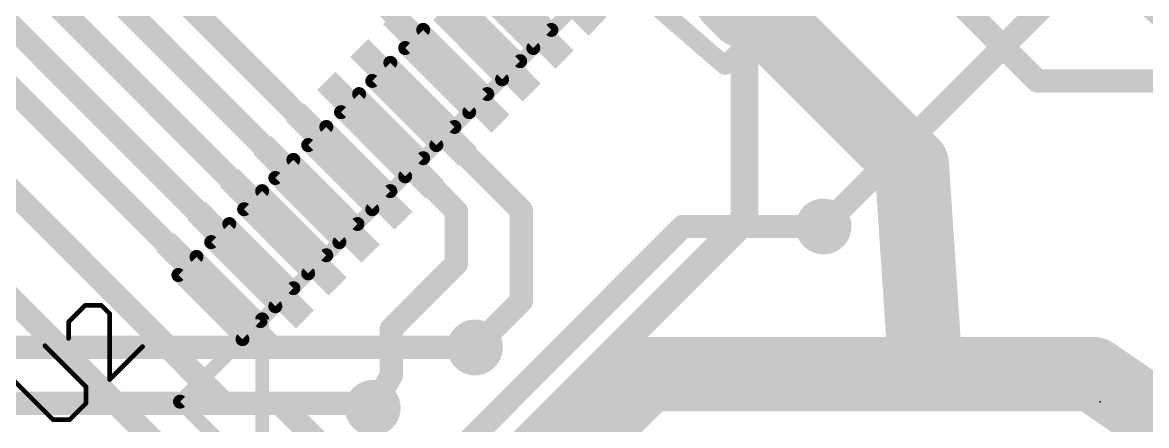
# Model space of a CAD drawing. Extents: x -1.6 to 81.6, y -2 to 51.3.
# Drawn here: x 34.17 to 46.46, y 25.2 to 29.59 of the extents above; entities that cross this region are included whole.
import ezdxf

# ---------------------------------------------------------------- set-up
doc = ezdxf.new("R2010")
doc.units = 0
for name, color, linetype in [('1', 22, 'CONTINUOUS'), ('16', 175, 'CONTINUOUS'), ('18', 82, 'CONTINUOUS'), ('23', 7, 'CONTINUOUS'), ('25', 253, 'CONTINUOUS')]:
    doc.layers.add(name, color=color, linetype=linetype)

# ---------------------------------------------------------------- blocks, each defined once
blk = doc.blocks.new('RECT')
blk.add_solid([(-0.5, -0.5), (0.5, -0.5), (-0.5, 0.5), (0.5, 0.5)])
blk = doc.blocks.new('ROUNDV')
at = {"const_width": 0.5}
blk.add_lwpolyline([(0, -0.25, 1), (0, 0.25, 1), (0, -0.25)], format="xyb", dxfattribs=at)

msp = doc.modelspace()

# ---------------------------------------------------------------- linework, layer by layer
at = {"layer": '1'}
for points, const_width in [([(37.0236, 27.3049), (27.2578, 37.0708)], 0.254), ([(37.742, 28.0234), (29.8704, 35.895)], 0.254), ([(37.3828, 27.6641), (29.3624, 35.6846)], 0.254), ([(36.6644, 26.9457), (29.3201, 34.29)], 0.254), ([(36.3232, 26.6045), (29.4826, 33.445)], 0.254), ([(36.3728, 25.4376), (29.2608, 32.5496)], 0.254), ([(45.1104, 31.0896), (53.34, 23.4696)], 0.3048), ([(44.0436, 30.1752), (45.2628, 28.956)], 0.254), ([(39.143, 29.4243), (38.456, 30.1112)], 0.2032), ([(42.0624, 29.2608), (42.672, 29.8704)], 0.3048), ([(38.8017, 29.083), (38.1291, 29.7556)], 0.2032), ([(43.8912, 28.0416), (42.3672, 29.5656)], 0.8128), ([(42.0624, 27.432), (42.0624, 29.2608)], 0.3048), ([(45.2628, 28.956), (47.4061, 28.956)], 0.254), ([(38.4425, 28.7238), (39.624, 27.5423)], 0.254), ([(38.0833, 28.3646), (38.9128, 27.5351)], 0.254), ([(44.0436, 25.7556), (43.8912, 28.0416)], 0.8128), ([(38.9128, 27.5351), (38.9128, 26.9616)], 0.254), ([(39.624, 27.5423), (39.624, 26.5552)], 0.254), ([(39.624, 24.9936), (42.0624, 27.432)], 0.3048), ([(39.9288, 25.908), (41.3888, 27.368)], 0.254), ([(41.3888, 27.368), (41.656, 27.368)], 0.254), ([(41.656, 27.368), (42.926, 27.368)], 0.254), ([(36.3232, 24.3055), (33.6539, 26.9748)], 0.254), ([(38.9128, 26.9616), (38.2016, 26.2504)], 0.254), ([(39.624, 26.5552), (39.116, 26.0472)], 0.254), ([(38.2016, 26.2504), (38.2016, 25.7424)], 0.254), ([(39.7764, 24.5364), (40.9956, 25.7556)], 0.8128), ([(40.9956, 25.7556), (44.0436, 25.7556)], 0.8128), ([(44.0436, 25.7556), (45.8724, 25.7556)], 0.8128), ([(45.8724, 25.7556), (50.7492, 22.4028)], 0.8128), ([(38.7472, 24.7264), (39.9288, 25.908)], 0.254), ([(38.2016, 25.7424), (37.9984, 25.3868)], 0.254), ([(36.9824, 25.4376), (36.3728, 25.4376)], 0.254), ([(37.3888, 25.0312), (36.9824, 25.4376)], 0.254)]:
    msp.add_lwpolyline(points, dxfattribs=dict(at, const_width=const_width))
for points, const_width in [([(42.5109, 29.7093, 1), (42.2235, 29.4219)], 0.4064), ([(39.107, 29.3884, 1), (39.1789, 29.4602)], 0.1016), ([(42.1386, 29.2608, 1), (41.9862, 29.2608)], 0.1524), ([(42.0085, 29.3147, 1), (42.1163, 29.2069)], 0.1524), ([(38.7658, 29.0471, 1), (38.8376, 29.1189)], 0.1016), ([(45.2628, 29.0195, 1), (45.2628, 28.8925)], 0.127), ([(45.2179, 28.9111, 1), (45.3077, 29.0009)], 0.127), ([(38.4874, 28.7687, 1), (38.3976, 28.6789)], 0.127), ([(38.1282, 28.4095, 1), (38.0384, 28.3197)], 0.127), ([(44.0939, 28.0551, 1), (43.6885, 28.0281)], 0.4064), ([(43.7475, 27.8979, 1), (44.0349, 28.1853)], 0.4064), ([(37.6971, 27.9785, 1), (37.7869, 28.0683)], 0.127), ([(37.3379, 27.6192, 1), (37.4277, 27.709)], 0.127), ([(38.9763, 27.5351, 1), (38.8493, 27.5351)], 0.127), ([(39.6875, 27.5423, 1), (39.5605, 27.5423)], 0.127), ([(39.5791, 27.4974, 1), (39.6689, 27.5872)], 0.127), ([(38.8679, 27.4902, 1), (38.9577, 27.58)], 0.127), ([(42.1163, 27.3781, 1), (42.0085, 27.4859)], 0.1524), ([(36.9787, 27.26, 1), (37.0685, 27.3498)], 0.127), ([(41.3888, 27.4315, 1), (41.3888, 27.3045)], 0.127), ([(41.4337, 27.3231, 1), (41.3439, 27.4129)], 0.127), ([(41.656, 27.4315, 1), (41.656, 27.3045)], 0.127), ([(41.656, 27.3045, 1), (41.656, 27.4315)], 0.127), ([(41.9862, 27.432, 1), (42.1386, 27.432)], 0.1524), ([(42.926, 27.3045, 1), (42.926, 27.4315)], 0.127), ([(36.6195, 26.9008, 1), (36.7093, 26.9906)], 0.127), ([(38.9577, 26.9167, 1), (38.8679, 27.0065)], 0.127), ([(38.8493, 26.9616, 1), (38.9763, 26.9616)], 0.127), ([(36.2783, 26.5596, 1), (36.3681, 26.6494)], 0.127), ([(39.6689, 26.5103, 1), (39.5791, 26.6001)], 0.127), ([(39.5605, 26.5552, 1), (39.6875, 26.5552)], 0.127), ([(38.2651, 26.2504, 1), (38.1381, 26.2504)], 0.127), ([(38.1567, 26.2953, 1), (38.2465, 26.2055)], 0.127), ([(39.0711, 26.0921, 1), (39.1609, 26.0023)], 0.127), ([(40.9956, 25.9588, 1), (40.9956, 25.5524)], 0.4064), ([(41.1393, 25.6119, 1), (40.8519, 25.8993)], 0.4064), ([(44.0436, 25.9588, 1), (44.0436, 25.5524)], 0.4064), ([(44.0436, 25.5524, 1), (44.0436, 25.9588)], 0.4064), ([(45.9875, 25.923, 1), (45.7573, 25.5882)], 0.4064), ([(45.8724, 25.5524, 1), (45.8724, 25.9588)], 0.4064), ([(39.8839, 25.9529, 1), (39.9737, 25.8631)], 0.127), ([(39.9737, 25.8631, 1), (39.8839, 25.9529)], 0.127), ([(43.8409, 25.7421, 1), (44.2463, 25.7691)], 0.4064), ([(38.1381, 25.7424, 1), (38.2651, 25.7424)], 0.127), ([(38.2567, 25.7109, 1), (38.1465, 25.7739)], 0.127), ([(36.3728, 25.5011, 1), (36.3728, 25.3741)], 0.127), ([(37.0273, 25.4825, 1), (36.9375, 25.3927)], 0.127), ([(36.9824, 25.3741, 1), (36.9824, 25.5011)], 0.127), ([(36.3279, 25.3927, 1), (36.4177, 25.4825)], 0.127), ([(37.9433, 25.4183, 1), (38.0535, 25.3553)], 0.127)]:
    msp.add_lwpolyline(points, format="xyb", dxfattribs=dict(at, const_width=const_width))
at = {"layer": '16'}
for points, const_width in [([(44.299, 31.5764), (41.8479, 29.1253)], 0.2032), ([(41.8479, 29.1253), (39.3079, 31.3224)], 0.2032), ([(42.0624, 29.718), (41.91, 29.8704)], 0.8128), ([(42.3672, 29.5656), (42.0624, 29.718)], 0.8128), ([(45.5168, 29.9588), (42.926, 27.368)], 0.254), ([(39.116, 26.0472), (31.6992, 26.0472)], 0.254), ([(37.7952, 25.4376), (30.8864, 25.4376)], 0.254), ([(37.9984, 25.3868), (37.7952, 25.4376)], 0.254)]:
    msp.add_lwpolyline(points, dxfattribs=dict(at, const_width=const_width))
for points, const_width in [([(42.0537, 30.0141, 1), (41.7663, 29.7267)], 0.4064), ([(42.1533, 29.8997, 1), (41.9715, 29.5363)], 0.4064), ([(41.9187, 29.5743, 1), (42.2061, 29.8617)], 0.4064), ([(42.2763, 29.3839, 1), (42.4581, 29.7473)], 0.4064), ([(41.812, 29.1612, 1), (41.8838, 29.0894)], 0.1016), ([(41.8147, 29.0869, 1), (41.8811, 29.1637)], 0.1016), ([(42.8811, 27.4129, 1), (42.9709, 27.3231)], 0.127), ([(39.116, 25.9837, 1), (39.116, 26.1107)], 0.127), ([(37.8106, 25.4992, 1), (37.7798, 25.376)], 0.127), ([(37.7952, 25.3741, 1), (37.7952, 25.5011)], 0.127), ([(37.983, 25.3252, 1), (38.0138, 25.4484)], 0.127)]:
    msp.add_lwpolyline(points, format="xyb", dxfattribs=dict(at, const_width=const_width))
at = {"layer": '23'}
msp.add_point((45.95, 25.455), dxfattribs=at)
at = {"layer": '25'}
for points, const_width in [([(45.95, 35.5129), (35.8921, 25.455)], 0.1524), ([(39.9512, 29.5141), (39.2507, 30.2145)], 0.1524), ([(39.0532, 30.017), (39.7536, 29.3165)], 0.1524), ([(39.6099, 29.1728), (38.9095, 29.8733)], 0.1524), ([(38.7119, 29.6757), (39.4124, 28.9753)], 0.1524), ([(38.5503, 29.5141), (38.3527, 29.3165)], 0.1524), ([(39.2507, 28.8136), (38.5503, 29.5141)], 0.1524), ([(39.7536, 29.3165), (39.9512, 29.5141)], 0.1524), ([(38.3527, 29.3165), (39.0532, 28.6161)], 0.1524), ([(39.4124, 28.9753), (39.6099, 29.1728)], 0.1524), ([(38.1911, 29.1549), (37.9935, 28.9573)], 0.1524), ([(38.8915, 28.4544), (38.1911, 29.1549)], 0.1524), ([(37.9935, 28.9573), (38.694, 28.2568)], 0.1524), ([(37.8498, 28.8136), (37.6522, 28.6161)], 0.1524), ([(38.5503, 28.1132), (37.8498, 28.8136)], 0.1524), ([(39.0532, 28.6161), (39.2507, 28.8136)], 0.1524), ([(37.6522, 28.6161), (38.3527, 27.9156)], 0.1524), ([(37.4906, 28.4544), (37.293, 28.2568)], 0.1524), ([(38.1911, 27.7539), (37.4906, 28.4544)], 0.1524), ([(38.694, 28.2568), (38.8915, 28.4544)], 0.1524), ([(37.293, 28.2568), (37.9935, 27.5564)], 0.1524), ([(37.1314, 28.0952), (36.9338, 27.8976)], 0.1524), ([(37.8318, 27.3947), (37.1314, 28.0952)], 0.1524), ([(38.3527, 27.9156), (38.5503, 28.1132)], 0.1524), ([(36.9338, 27.8976), (37.6343, 27.1972)], 0.1524), ([(36.7901, 27.7539), (36.5926, 27.5564)], 0.1524), ([(37.4906, 27.0535), (36.7901, 27.7539)], 0.1524), ([(37.9935, 27.5564), (38.1911, 27.7539)], 0.1524), ([(36.5926, 27.5564), (37.293, 26.8559)], 0.1524), ([(36.4309, 27.3947), (36.2334, 27.1972)], 0.1524), ([(37.1314, 26.6943), (36.4309, 27.3947)], 0.1524), ([(37.6343, 27.1972), (37.8318, 27.3947)], 0.1524), ([(36.2334, 27.1972), (36.9338, 26.4967)], 0.1524), ([(36.0717, 27.0355), (35.8742, 26.838)], 0.1524), ([(36.7722, 26.3351), (36.0717, 27.0355)], 0.1524), ([(37.293, 26.8559), (37.4906, 27.0535)], 0.1524), ([(35.8742, 26.838), (36.5746, 26.1375)], 0.1524), ([(36.9338, 26.4967), (37.1314, 26.6943)], 0.1524), ([(34.854, 26.5055), (34.6743, 26.3257)], 0.0508), ([(35.0338, 26.5055), (34.854, 26.5055)], 0.0508), ([(35.1237, 26.4156), (35.0338, 26.5055)], 0.0508), ([(35.1237, 25.6966), (35.1237, 26.4156)], 0.0508), ([(36.7901, 24.557), (36.7901, 26.353)], 0.1524), ([(34.6743, 26.3257), (34.6743, 26.146)], 0.0508), ([(36.5746, 26.1375), (36.7722, 26.3351)], 0.1524), ([(34.8641, 25.6168), (34.4147, 26.0662)], 0.0508), ([(35.4832, 26.0561), (35.1237, 25.6966)], 0.0508), ([(34.0552, 25.7066), (34.5046, 25.2572)], 0.0508), ([(34.8641, 25.437), (34.8641, 25.6168)], 0.0508), ([(34.6843, 25.2572), (34.8641, 25.437)], 0.0508), ([(35.8921, 25.455), (45.95, 15.3971)], 0.1524), ([(34.5046, 25.2572), (34.6843, 25.2572)], 0.0508)]:
    msp.add_lwpolyline(points, dxfattribs=dict(at, const_width=const_width))
for points, const_width in [([(38.5772, 29.541, 1), (38.5233, 29.4871)], 0.0762), ([(38.5772, 29.4871, 1), (38.5233, 29.541)], 0.0762), ([(39.9781, 29.4871, 1), (39.9242, 29.541)], 0.0762), ([(39.9242, 29.4871, 1), (39.9781, 29.541)], 0.0762), ([(38.3796, 29.3435, 1), (38.3258, 29.2896)], 0.0762), ([(38.3258, 29.3435, 1), (38.3796, 29.2896)], 0.0762), ([(39.7267, 29.3435, 1), (39.7806, 29.2896)], 0.0762), ([(39.7267, 29.2896, 1), (39.7806, 29.3435)], 0.0762), ([(39.6369, 29.1459, 1), (39.583, 29.1998)], 0.0762), ([(38.218, 29.1818, 1), (38.1641, 29.1279)], 0.0762), ([(38.218, 29.1279, 1), (38.1641, 29.1818)], 0.0762), ([(39.583, 29.1459, 1), (39.6369, 29.1998)], 0.0762), ([(38.0204, 28.9842, 1), (37.9665, 28.9304)], 0.0762), ([(37.9665, 28.9842, 1), (38.0204, 28.9304)], 0.0762), ([(39.3854, 29.0022, 1), (39.4393, 28.9483)], 0.0762), ([(39.3854, 28.9483, 1), (39.4393, 29.0022)], 0.0762), ([(37.8767, 28.8406, 1), (37.8229, 28.7867)], 0.0762), ([(37.8767, 28.7867, 1), (37.8229, 28.8406)], 0.0762), ([(39.2777, 28.7867, 1), (39.2238, 28.8406)], 0.0762), ([(39.2238, 28.7867, 1), (39.2777, 28.8406)], 0.0762), ([(37.6792, 28.643, 1), (37.6253, 28.5891)], 0.0762), ([(37.6253, 28.643, 1), (37.6792, 28.5891)], 0.0762), ([(39.0262, 28.643, 1), (39.0801, 28.5891)], 0.0762), ([(39.0262, 28.5891, 1), (39.0801, 28.643)], 0.0762), ([(37.5175, 28.4813, 1), (37.4637, 28.4275)], 0.0762), ([(37.5175, 28.4275, 1), (37.4637, 28.4813)], 0.0762), ([(38.9185, 28.4275, 1), (38.8646, 28.4813)], 0.0762), ([(38.8646, 28.4275, 1), (38.9185, 28.4813)], 0.0762), ([(37.32, 28.2838, 1), (37.2661, 28.2299)], 0.0762), ([(37.2661, 28.2838, 1), (37.32, 28.2299)], 0.0762), ([(38.667, 28.2838, 1), (38.7209, 28.2299)], 0.0762), ([(38.667, 28.2299, 1), (38.7209, 28.2838)], 0.0762), ([(37.1583, 28.1221, 1), (37.1044, 28.0683)], 0.0762), ([(37.1583, 28.0683, 1), (37.1044, 28.1221)], 0.0762), ([(38.5772, 28.0862, 1), (38.5233, 28.1401)], 0.0762), ([(38.5233, 28.0862, 1), (38.5772, 28.1401)], 0.0762), ([(36.9608, 27.9246, 1), (36.9069, 27.8707)], 0.0762), ([(36.9069, 27.9246, 1), (36.9608, 27.8707)], 0.0762), ([(38.3258, 27.9425, 1), (38.3796, 27.8886)], 0.0762), ([(38.3258, 27.8886, 1), (38.3796, 27.9425)], 0.0762), ([(36.8171, 27.7809, 1), (36.7632, 27.727)], 0.0762), ([(36.8171, 27.727, 1), (36.7632, 27.7809)], 0.0762), ([(38.218, 27.727, 1), (38.1641, 27.7809)], 0.0762), ([(38.1641, 27.727, 1), (38.218, 27.7809)], 0.0762), ([(36.6195, 27.5833, 1), (36.5656, 27.5294)], 0.0762), ([(36.5656, 27.5833, 1), (36.6195, 27.5294)], 0.0762), ([(37.9665, 27.5833, 1), (38.0204, 27.5294)], 0.0762), ([(37.9665, 27.5294, 1), (38.0204, 27.5833)], 0.0762), ([(36.4579, 27.4217, 1), (36.404, 27.3678)], 0.0762), ([(36.4579, 27.3678, 1), (36.404, 27.4217)], 0.0762), ([(37.8588, 27.3678, 1), (37.8049, 27.4217)], 0.0762), ([(37.8049, 27.3678, 1), (37.8588, 27.4217)], 0.0762), ([(36.2603, 27.2241, 1), (36.2064, 27.1702)], 0.0762), ([(36.2064, 27.2241, 1), (36.2603, 27.1702)], 0.0762), ([(37.6073, 27.2241, 1), (37.6612, 27.1702)], 0.0762), ([(37.6073, 27.1702, 1), (37.6612, 27.2241)], 0.0762), ([(36.0987, 27.0625, 1), (36.0448, 27.0086)], 0.0762), ([(36.0987, 27.0086, 1), (36.0448, 27.0625)], 0.0762), ([(37.5175, 27.0265, 1), (37.4637, 27.0804)], 0.0762), ([(37.4637, 27.0265, 1), (37.5175, 27.0804)], 0.0762), ([(35.9011, 26.8649, 1), (35.8472, 26.811)], 0.0762), ([(37.2661, 26.8829, 1), (37.32, 26.829)], 0.0762), ([(37.2661, 26.829, 1), (37.32, 26.8829)], 0.0762), ([(35.8472, 26.8649, 1), (35.9011, 26.811)], 0.0762), ([(37.1583, 26.6673, 1), (37.1044, 26.7212)], 0.0762), ([(37.1044, 26.6673, 1), (37.1583, 26.7212)], 0.0762), ([(36.9069, 26.5237, 1), (36.9608, 26.4698)], 0.0762), ([(36.9069, 26.4698, 1), (36.9608, 26.5237)], 0.0762), ([(34.854, 26.5182, 1), (34.854, 26.4928)], 0.0254), ([(34.863, 26.4965, 1), (34.8451, 26.5145)], 0.0254), ([(35.0428, 26.5145, 1), (35.0248, 26.4965)], 0.0254), ([(35.0338, 26.4928, 1), (35.0338, 26.5182)], 0.0254), ([(35.1364, 26.4156, 1), (35.111, 26.4156)], 0.0254), ([(35.1147, 26.4066, 1), (35.1327, 26.4246)], 0.0254), ([(36.8282, 26.353, 1), (36.752, 26.353)], 0.0762), ([(34.687, 26.3257, 1), (34.6616, 26.3257)], 0.0254), ([(34.6653, 26.3347, 1), (34.6833, 26.3168)], 0.0254), ([(36.7991, 26.3081, 1), (36.7452, 26.362)], 0.0762), ([(36.7452, 26.3081, 1), (36.7991, 26.362)], 0.0762), ([(36.5477, 26.1644, 1), (36.6016, 26.1106)], 0.0762), ([(36.5477, 26.1106, 1), (36.6016, 26.1644)], 0.0762), ([(34.4237, 26.0751, 1), (34.4057, 26.0572)], 0.0254), ([(34.6616, 26.146, 1), (34.687, 26.146)], 0.0254), ([(35.4922, 26.0471, 1), (35.4742, 26.0651)], 0.0254), ([(35.1147, 25.7056, 1), (35.1327, 25.6876)], 0.0254), ([(35.111, 25.6966, 1), (35.1364, 25.6966)], 0.0254), ([(34.8768, 25.6168, 1), (34.8514, 25.6168)], 0.0254), ([(34.8551, 25.6078, 1), (34.8731, 25.6257)], 0.0254), ([(34.8514, 25.437, 1), (34.8768, 25.437)], 0.0254), ([(34.8731, 25.428, 1), (34.8551, 25.446)], 0.0254), ([(35.9191, 25.4819, 1), (35.8652, 25.4281)], 0.0762), ([(35.8652, 25.4819, 1), (35.9191, 25.4281)], 0.0762), ([(34.5046, 25.2699, 1), (34.5046, 25.2445)], 0.0254), ([(34.4956, 25.2483, 1), (34.5136, 25.2662)], 0.0254), ([(34.6754, 25.2662, 1), (34.6933, 25.2483)], 0.0254), ([(34.6843, 25.2445, 1), (34.6843, 25.2699)], 0.0254)]:
    msp.add_lwpolyline(points, format="xyb", dxfattribs=dict(at, const_width=const_width))

# ---------------------------------------------------------------- block references
at = {"layer": '1', "xscale": 0.2794, "yscale": 1.6764, "rotation": 225}
for p in [(39.8614, 30.1427), (39.5022, 29.7835), (39.143, 29.4243), (38.8017, 29.083), (38.4425, 28.7238), (38.0833, 28.3646), (37.742, 28.0234), (37.3828, 27.6641), (37.0236, 27.3049), (36.6644, 26.9457), (36.3232, 26.6045)]:
    msp.add_blockref('RECT', p, dxfattribs=at)
at = {"layer": '18'}
for p, xscale, yscale in [((42.3672, 29.5656), 0.9048, 0.9048), ((42.3672, 29.5656), 0.9048, 0.9048), ((42.926, 27.368), 0.6096, 0.6096), ((42.926, 27.368), 0.6096, 0.6096), ((39.116, 26.0472), 0.6096, 0.6096), ((39.116, 26.0472), 0.6096, 0.6096), ((37.9984, 25.3868), 0.6096, 0.6096), ((37.9984, 25.3868), 0.6096, 0.6096)]:
    msp.add_blockref('ROUNDV', p, dxfattribs=dict(at, xscale=xscale, yscale=yscale))

doc.saveas('drawing.dxf')
